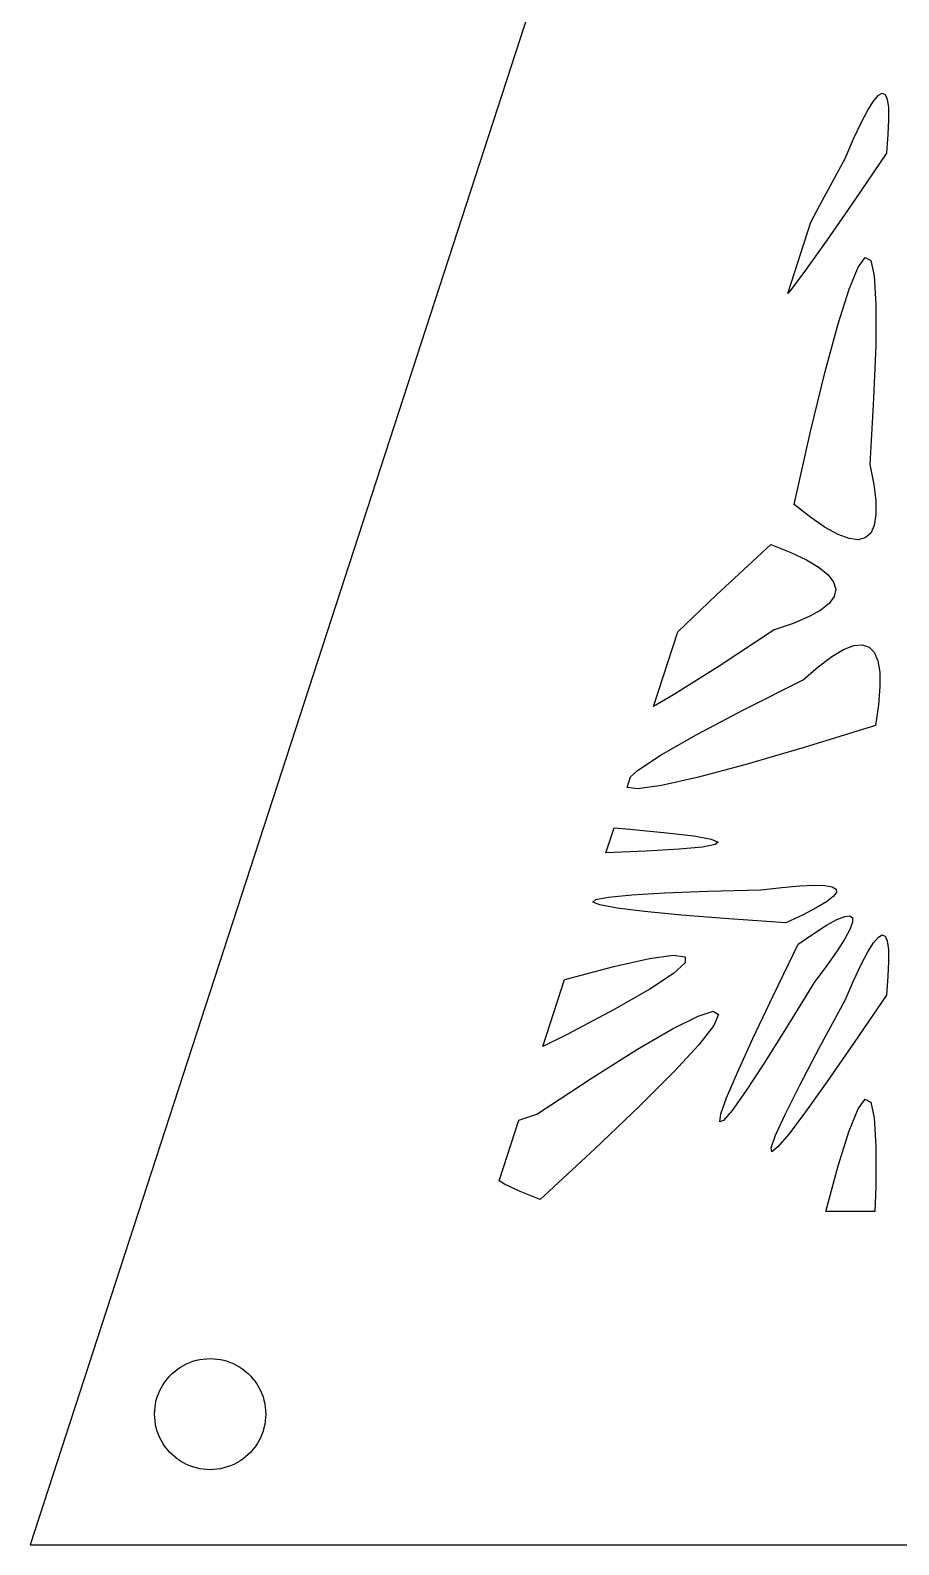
# Model space of a CAD drawing. Header units: metres. Extents: x -75 to 75, y 0 to 231.
# Drawn here: x -75 to -43.8, y 0 to 54.5 of the extents above; entities that cross this region are included whole.
import ezdxf

# ---------------------------------------------------------------- set-up
doc = ezdxf.new("R2010")
doc.units = ezdxf.units.M

msp = doc.modelspace()

# ---------------------------------------------------------------- linework, layer by layer
for p, q in [((0, 230.826), (-75, 0)), ((-44.8592, 51.6619), (-44.6579, 51.9839)), ((-44.6579, 51.9839), (-44.4822, 52.1922)), ((-44.4822, 52.1922), (-44.3417, 52.2723)), ((-44.3417, 52.2723), (-44.2355, 52.2248)), ((-44.2355, 52.2248), (-44.1628, 52.0539)), ((-44.1628, 52.0539), (-44.1201, 51.7495)), ((-45.0996, 51.2032), (-44.8592, 51.6619)), ((-44.1121, 51.3212), (-44.1367, 50.7796)), ((-44.1201, 51.7495), (-44.1121, 51.3212)), ((-45.3714, 50.621), (-45.0996, 51.2032)), ((-44.1367, 50.7796), (-44.1938, 50.1051)), ((-45.6742, 49.9161), (-45.3714, 50.621)), ((-46.5858, 48.2365), (-45.6742, 49.9161)), ((-44.1938, 50.1051), (-45.3522, 48.394)), ((-46.9086, 47.6237), (-46.5858, 48.2365)), ((-45.3522, 48.394), (-46.3204, 46.99)), ((-47.7441, 45.0523), (-46.9086, 47.6237)), ((-46.3204, 46.99), (-47.1007, 45.8962)), ((-47.1007, 45.8962), (-47.6956, 45.1096)), ((-45.5348, 45.2137), (-45.2122, 46.0062)), ((-45.2122, 46.0062), (-44.9506, 46.3539)), ((-44.9506, 46.3539), (-44.7567, 46.246)), ((-44.7567, 46.246), (-44.6301, 45.6879)), ((-44.6301, 45.6879), (-44.5708, 44.6593)), ((-47.6956, 45.1096), (-47.7441, 45.0523)), ((-45.9284, 43.9597), (-45.5348, 45.2137)), ((-44.5708, 44.6593), (-44.5778, 43.1966)), ((-46.3909, 42.2417), (-45.9284, 43.9597)), ((-44.5778, 43.1966), (-44.651, 41.2729)), ((-46.918, 40.0814), (-46.3909, 42.2417)), ((-44.651, 41.2729), (-44.7919, 38.8969)), ((-47.5114, 37.4613), (-46.918, 40.0814)), ((-44.7919, 38.8969), (-44.6499, 38.1818)), ((-44.6499, 38.1818), (-44.5773, 37.5852)), ((-46.9127, 36.9881), (-47.5114, 37.4613)), ((-44.5708, 37.095), (-44.6317, 36.7003)), ((-44.5773, 37.5852), (-44.5708, 37.095)), ((-46.3925, 36.6325), (-46.9127, 36.9881)), ((-45.9295, 36.3766), (-46.3925, 36.6325)), ((-44.6317, 36.7003), (-44.7551, 36.4274)), ((-50.3141, 34.194), (-48.3456, 36.0167)), ((-48.3456, 36.0167), (-47.6331, 35.7331)), ((-45.537, 36.2282), (-45.9295, 36.3766)), ((-45.2096, 36.1871), (-45.537, 36.2282)), ((-44.9506, 36.2517), (-45.2096, 36.1871)), ((-44.7551, 36.4274), (-44.9506, 36.2517)), ((-47.6331, 35.7331), (-47.0633, 35.4618)), ((-47.0633, 35.4618), (-46.6152, 35.1921)), ((-46.6152, 35.1921), (-46.2905, 34.9272)), ((-46.2905, 34.9272), (-46.0902, 34.6623)), ((-46.0902, 34.6623), (-46.0165, 34.4044)), ((-46.0165, 34.4044), (-46.0694, 34.1507)), ((-51.7027, 32.8688), (-50.3141, 34.194)), ((-46.2505, 33.8986), (-46.5527, 33.6546)), ((-46.0694, 34.1507), (-46.2505, 33.8986)), ((-46.9736, 33.419), (-47.552, 33.1734)), ((-46.5527, 33.6546), (-46.9736, 33.419)), ((-52.5755, 30.1827), (-51.7027, 32.8688)), ((-48.2281, 32.9453), (-50.2153, 31.6348)), ((-47.552, 33.1734), (-48.2281, 32.9453)), ((-46.1565, 31.9808), (-45.7308, 32.234)), ((-45.7308, 32.234), (-45.3666, 32.3771)), ((-45.3666, 32.3771), (-45.0665, 32.4049)), ((-45.0665, 32.4049), (-44.8165, 32.3242)), ((-44.8165, 32.3242), (-44.6323, 32.1346)), ((-50.2153, 31.6348), (-51.8511, 30.6051)), ((-46.6505, 31.6096), (-46.1565, 31.9808)), ((-44.6323, 32.1346), (-44.5004, 31.8238)), ((-44.5004, 31.8238), (-44.4341, 31.4179)), ((-49.3159, 30.0737), (-47.1851, 31.1397)), ((-47.1851, 31.1397), (-46.6505, 31.6096)), ((-44.4341, 31.4179), (-44.425, 30.9004)), ((-51.8511, 30.6051), (-52.5755, 30.1827)), ((-44.425, 30.9004), (-44.4758, 30.2489)), ((-51.0196, 29.1738), (-49.3159, 30.0737)), ((-44.4758, 30.2489), (-44.5847, 29.4996)), ((-44.5847, 29.4996), (-47.1466, 28.7065)), ((-52.2976, 28.4443), (-51.0196, 29.1738)), ((-53.1516, 27.8825), (-52.2976, 28.4443)), ((-47.1466, 28.7065), (-49.2839, 28.0827)), ((-53.3962, 27.6568), (-53.1516, 27.8825)), ((-49.2839, 28.0827), (-51.003, 27.6245)), ((-53.5228, 27.2672), (-53.3962, 27.6568)), ((-53.1393, 27.2202), (-53.5228, 27.2672)), ((-52.2805, 27.3377), (-53.1393, 27.2202)), ((-51.003, 27.6245), (-52.2805, 27.3377)), ((-54.2854, 24.92), (-53.9945, 25.8156)), ((-53.9945, 25.8156), (-53.4298, 25.7708)), ((-53.4298, 25.7708), (-52.0989, 25.6394)), ((-52.0989, 25.6394), (-51.1211, 25.5209)), ((-50.8129, 25.1235), (-51.645, 25.0455)), ((-51.1211, 25.5209), (-50.4973, 25.4066)), ((-50.351, 25.209), (-50.8129, 25.1235)), ((-50.4973, 25.4066), (-50.2425, 25.303)), ((-50.2425, 25.303), (-50.351, 25.209)), ((-52.8343, 24.9767), (-54.2854, 24.92)), ((-51.645, 25.0455), (-52.8343, 24.9767)), ((-53.355, 23.4007), (-52.1657, 23.4695)), ((-52.1657, 23.4695), (-50.6196, 23.5299)), ((-50.6196, 23.5299), (-48.7082, 23.5812)), ((-48.7082, 23.5812), (-47.9514, 23.6687)), ((-47.9514, 23.6687), (-47.302, 23.7264)), ((-47.302, 23.7264), (-46.7925, 23.7473)), ((-46.7925, 23.7473), (-46.4064, 23.7344)), ((-46.4064, 23.7344), (-46.1436, 23.6869)), ((-46.1436, 23.6869), (-46.0048, 23.6052)), ((-45.992, 23.4893), (-46.1025, 23.3408)), ((-46.0048, 23.6052), (-45.992, 23.4893)), ((-54.7575, 23.1432), (-54.649, 23.2372)), ((-54.5027, 23.0396), (-54.7575, 23.1432)), ((-54.649, 23.2372), (-54.1871, 23.3227)), ((-53.8789, 22.9253), (-54.5027, 23.0396)), ((-54.1871, 23.3227), (-53.355, 23.4007)), ((-52.9011, 22.8068), (-53.8789, 22.9253)), ((-46.714, 22.9307), (-47.1899, 22.6834)), ((-46.3471, 23.1518), (-46.714, 22.9307)), ((-46.1025, 23.3408), (-46.3471, 23.1518)), ((-51.5702, 22.6754), (-52.9011, 22.8068)), ((-49.8666, 22.5403), (-51.5702, 22.6754)), ((-47.8072, 22.3934), (-49.8666, 22.5403)), ((-47.1899, 22.6834), (-47.8072, 22.3934)), ((-46.3498, 22.3048), (-45.9722, 22.5114)), ((-45.9722, 22.5114), (-45.6934, 22.6263)), ((-45.6934, 22.6263), (-45.507, 22.6482)), ((-45.507, 22.6482), (-45.4136, 22.5787)), ((-45.412, 22.4169), (-45.4996, 22.1755)), ((-45.4136, 22.5787), (-45.412, 22.4169)), ((-47.364, 21.6238), (-46.8064, 22.0126)), ((-46.8064, 22.0126), (-46.3498, 22.3048)), ((-45.6897, 21.8182), (-45.9626, 21.3857)), ((-45.4996, 22.1755), (-45.6897, 21.8182)), ((-44.6579, 21.673), (-44.4822, 21.8813)), ((-44.4822, 21.8813), (-44.3417, 21.9614)), ((-44.3417, 21.9614), (-44.2355, 21.9138)), ((-44.2355, 21.9138), (-44.1628, 21.7429)), ((-48.2665, 19.7669), (-47.364, 21.6238)), ((-45.9626, 21.3857), (-46.33, 20.8596)), ((-45.0996, 20.8922), (-44.8592, 21.3509)), ((-44.8592, 21.3509), (-44.6579, 21.673)), ((-44.1628, 21.7429), (-44.1201, 21.4385)), ((-44.1201, 21.4385), (-44.1121, 21.0102)), ((-55.7161, 20.3635), (-53.997, 20.8217)), ((-53.997, 20.8217), (-52.7195, 21.1085)), ((-52.7195, 21.1085), (-51.8607, 21.226)), ((-51.8607, 21.226), (-51.433, 21.1736)), ((-51.4292, 20.9504), (-51.8484, 20.5637)), ((-51.433, 21.1736), (-51.4292, 20.9504)), ((-46.33, 20.8596), (-46.7872, 20.2481)), ((-45.3714, 20.3101), (-45.0996, 20.8922)), ((-44.1121, 21.0102), (-44.1367, 20.4687)), ((-56.5543, 17.9371), (-55.7712, 20.3474)), ((-55.7712, 20.3474), (-55.7161, 20.3635)), ((-51.8484, 20.5637), (-52.7061, 19.9998)), ((-46.7872, 20.2481), (-47.788, 18.6192)), ((-45.6742, 19.6051), (-45.3714, 20.3101)), ((-44.1367, 20.4687), (-44.1938, 19.7942)), ((-52.7061, 19.9998), (-53.9847, 19.2702)), ((-48.9998, 18.224), (-48.2665, 19.7669)), ((-44.1938, 19.7942), (-45.3522, 18.083)), ((-53.9847, 19.2702), (-55.6862, 18.3714)), ((-50.9699, 19.0374), (-50.422, 19.2094)), ((-50.422, 19.2094), (-50.2329, 19.0956)), ((-50.2329, 19.0956), (-50.4022, 18.6961)), ((-46.5858, 17.9255), (-45.6742, 19.6051)), ((-53.1489, 17.8411), (-51.8896, 18.5754)), ((-51.8896, 18.5754), (-50.9699, 19.0374)), ((-50.4022, 18.6961), (-50.9389, 18.0045)), ((-47.788, 18.6192), (-48.6142, 17.3071)), ((-55.6862, 18.3714), (-56.5543, 17.9371)), ((-50.9389, 18.0045), (-51.8191, 17.0486)), ((-49.5541, 17.0064), (-48.9998, 18.224)), ((-45.3522, 18.083), (-46.3204, 16.679)), ((-54.7847, 16.8114), (-53.1489, 17.8411)), ((-47.3084, 16.5535), (-46.5858, 17.9255)), ((-51.8191, 17.0486), (-53.0757, 15.7887)), ((-49.9408, 16.0915), (-49.5541, 17.0064)), ((-48.6142, 17.3071), (-49.2673, 16.3142)), ((-56.7719, 15.5009), (-54.7847, 16.8114)), ((-47.8409, 15.4913), (-47.3084, 16.5535)), ((-46.3204, 16.679), (-47.1007, 15.5853)), ((-50.1491, 15.5121), (-49.9408, 16.0915)), ((-49.2673, 16.3142), (-49.748, 15.6349)), ((-45.2122, 15.6953), (-44.9506, 16.0429)), ((-44.9506, 16.0429), (-44.7567, 15.9351)), ((-44.7567, 15.9351), (-44.6301, 15.377)), ((-58.1265, 13.0986), (-57.4166, 15.2832)), ((-57.4166, 15.2832), (-56.7719, 15.5009)), ((-53.0757, 15.7887), (-54.6859, 14.2522)), ((-50.1891, 15.2285), (-50.1491, 15.5121)), ((-50.0551, 15.276), (-50.1891, 15.2285)), ((-49.748, 15.6349), (-50.0551, 15.276)), ((-48.1853, 14.742), (-47.8409, 15.4913)), ((-47.1007, 15.5853), (-47.6956, 14.7986)), ((-45.5348, 14.9027), (-45.2122, 15.6953)), ((-44.6301, 15.377), (-44.5708, 14.3484)), ((-48.3445, 14.2902), (-48.1853, 14.742)), ((-47.6956, 14.7986), (-48.0994, 14.3217)), ((-45.9284, 13.6488), (-45.5348, 14.9027)), ((-54.6859, 14.2522), (-56.6544, 12.4295)), ((-48.321, 14.1508), (-48.3445, 14.2902)), ((-48.0994, 14.3217), (-48.321, 14.1508)), ((-44.5708, 14.3484), (-44.5778, 12.8856)), ((-46.3723, 12), (-45.9284, 13.6488)), ((-57.9351, 12.9833), (-58.1265, 13.0986)), ((-57.3669, 12.7131), (-57.9351, 12.9833)), ((-56.6544, 12.4295), (-57.3669, 12.7131)), ((-44.5778, 12.8856), (-44.6115, 12)), ((-44.6115, 12), (-46.3723, 12)), ((-69.3794, 6.51193), (-69.2641, 6.56183)), ((-69.2641, 6.56183), (-69.1459, 6.60439)), ((-69.1459, 6.60439), (-69.0252, 6.63943)), ((-69.0252, 6.63943), (-68.9026, 6.66685)), ((-68.9026, 6.66685), (-68.7785, 6.68651)), ((-68.7785, 6.68651), (-68.6534, 6.69833)), ((-68.6534, 6.69833), (-68.5279, 6.70227)), ((-68.5279, 6.70227), (-68.4023, 6.69833)), ((-68.4023, 6.69833), (-68.2772, 6.68651)), ((-68.2772, 6.68651), (-68.1531, 6.66685)), ((-68.1531, 6.66685), (-68.0305, 6.63943)), ((-68.0305, 6.63943), (-67.9098, 6.60439)), ((-67.9098, 6.60439), (-67.7916, 6.56183)), ((-67.7916, 6.56183), (-67.6763, 6.51193)), ((-70.0689, 5.97713), (-69.9858, 6.07137)), ((-69.9858, 6.07137), (-69.897, 6.16022)), ((-69.897, 6.16022), (-69.8027, 6.2433)), ((-69.8027, 6.2433), (-69.7034, 6.32031)), ((-69.7034, 6.32031), (-69.5995, 6.39093)), ((-69.5995, 6.39093), (-69.4914, 6.4549)), ((-69.4914, 6.4549), (-69.3794, 6.51193)), ((-67.6763, 6.51193), (-67.5643, 6.4549)), ((-67.5643, 6.4549), (-67.4562, 6.39093)), ((-67.4562, 6.39093), (-67.3523, 6.32031)), ((-67.3523, 6.32031), (-67.253, 6.2433)), ((-67.253, 6.2433), (-67.1588, 6.16022)), ((-67.1588, 6.16022), (-67.0699, 6.07137)), ((-67.0699, 6.07137), (-66.9868, 5.97713)), ((-70.3874, 5.43852), (-70.3375, 5.55383)), ((-70.3375, 5.55383), (-70.2805, 5.66579)), ((-70.2805, 5.66579), (-70.2165, 5.77393)), ((-70.2165, 5.77393), (-70.1459, 5.87784)), ((-70.1459, 5.87784), (-70.0689, 5.97713)), ((-66.9868, 5.97713), (-66.9098, 5.87784)), ((-66.9098, 5.87784), (-66.8392, 5.77393)), ((-66.8392, 5.77393), (-66.7752, 5.66579)), ((-66.7752, 5.66579), (-66.7182, 5.55383)), ((-66.7182, 5.55383), (-66.6683, 5.43852)), ((-70.5239, 4.82785), (-70.5121, 4.95294)), ((-70.5121, 4.95294), (-70.4924, 5.07704)), ((-70.4924, 5.07704), (-70.465, 5.19966)), ((-70.465, 5.19966), (-70.43, 5.32031)), ((-70.43, 5.32031), (-70.3874, 5.43852)), ((-66.6683, 5.43852), (-66.6257, 5.32031)), ((-66.6257, 5.32031), (-66.5907, 5.19966)), ((-66.5907, 5.19966), (-66.5633, 5.07704)), ((-66.5633, 5.07704), (-66.5436, 4.95294)), ((-66.5436, 4.95294), (-66.5318, 4.82785)), ((-70.5279, 4.70227), (-70.5239, 4.82785)), ((-70.5239, 4.57669), (-70.5279, 4.70227)), ((-70.5121, 4.45161), (-70.5239, 4.57669)), ((-70.4924, 4.32751), (-70.5121, 4.45161)), ((-66.5436, 4.45161), (-66.5633, 4.32751)), ((-66.5318, 4.57669), (-66.5436, 4.45161)), ((-66.5318, 4.82785), (-66.5279, 4.70227)), ((-66.5279, 4.70227), (-66.5318, 4.57669)), ((-70.465, 4.2049), (-70.4924, 4.32751)), ((-70.43, 4.08424), (-70.465, 4.2049)), ((-70.3874, 3.96602), (-70.43, 4.08424)), ((-70.3375, 3.85072), (-70.3874, 3.96602)), ((-70.2805, 3.73877), (-70.3375, 3.85072)), ((-66.7182, 3.85072), (-66.7752, 3.73877)), ((-66.6683, 3.96602), (-66.7182, 3.85072)), ((-66.6257, 4.08424), (-66.6683, 3.96602)), ((-66.5907, 4.2049), (-66.6257, 4.08424)), ((-66.5633, 4.32751), (-66.5907, 4.2049)), ((-70.2165, 3.63062), (-70.2805, 3.73877)), ((-70.1459, 3.5267), (-70.2165, 3.63062)), ((-70.0689, 3.42743), (-70.1459, 3.5267)), ((-69.9858, 3.33318), (-70.0689, 3.42743)), ((-69.897, 3.24434), (-69.9858, 3.33318)), ((-67.0699, 3.33318), (-67.1588, 3.24434)), ((-66.9868, 3.42743), (-67.0699, 3.33318)), ((-66.9098, 3.5267), (-66.9868, 3.42743)), ((-66.8392, 3.63062), (-66.9098, 3.5267)), ((-66.7752, 3.73877), (-66.8392, 3.63062)), ((-69.8027, 3.16125), (-69.897, 3.24434)), ((-69.7034, 3.08424), (-69.8027, 3.16125)), ((-69.5995, 3.01363), (-69.7034, 3.08424)), ((-69.4914, 2.94966), (-69.5995, 3.01363)), ((-69.3794, 2.89262), (-69.4914, 2.94966)), ((-69.2641, 2.84273), (-69.3794, 2.89262)), ((-69.1459, 2.80016), (-69.2641, 2.84273)), ((-69.0252, 2.76511), (-69.1459, 2.80016)), ((-68.9026, 2.7377), (-69.0252, 2.76511)), ((-68.7785, 2.71805), (-68.9026, 2.7377)), ((-68.1531, 2.7377), (-68.2772, 2.71805)), ((-68.0305, 2.76511), (-68.1531, 2.7377)), ((-67.9098, 2.80016), (-68.0305, 2.76511)), ((-67.7916, 2.84273), (-67.9098, 2.80016)), ((-67.6763, 2.89262), (-67.7916, 2.84273)), ((-67.5643, 2.94966), (-67.6763, 2.89262)), ((-67.4562, 3.01363), (-67.5643, 2.94966)), ((-67.3523, 3.08424), (-67.4562, 3.01363)), ((-67.253, 3.16125), (-67.3523, 3.08424)), ((-67.1588, 3.24434), (-67.253, 3.16125)), ((-68.6534, 2.70622), (-68.7785, 2.71805)), ((-68.5279, 2.70227), (-68.6534, 2.70622)), ((-68.4023, 2.70622), (-68.5279, 2.70227)), ((-68.2772, 2.71805), (-68.4023, 2.70622)), ((-75, 0), (75, 0))]:
    msp.add_line(p, q)

doc.saveas('drawing.dxf')
